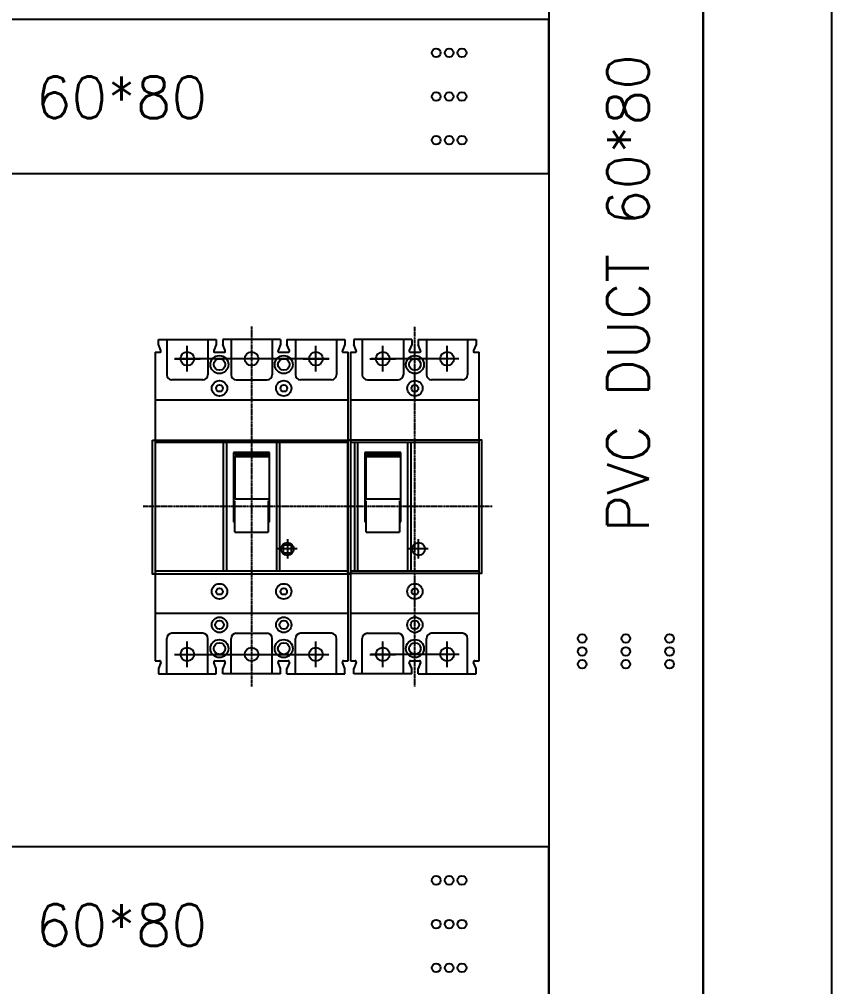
# Model space of a CAD drawing. Header units: millimetres. Extents: x 60229 to 91621, y 21923 to 36546.
# Drawn here: x 69808.6 to 70124.4, y 29625.8 to 30002.1 of the extents above; entities that cross this region are included whole.
import ezdxf
from ezdxf.enums import TextEntityAlignment as Align

# ---------------------------------------------------------------- set-up
doc = ezdxf.new("R2010")
doc.units = ezdxf.units.MM
doc.linetypes.add('CENTER', pattern=[2, 1.25, -0.25, 0.25, -0.25])
doc.linetypes.add('CENTER2', pattern=[1.125, 0.75, -0.125, 0.125, -0.125])
for name, color, linetype in [('CENTER', 1, 'CENTER2'), ('OUTLINE', 7, 'Continuous'), ('속판', 3, 'Continuous')]:
    doc.layers.add(name, color=color, linetype=linetype)
doc.styles.add('ROMANS', font='romans.shx', dxfattribs={"bigfont": 'fhg.shx'})

# ---------------------------------------------------------------- blocks, each defined once
blk = doc.blocks.new('BLOCK1')
at = {"color": 1, "linetype": 'Continuous'}
blk.add_lwpolyline([(-38.66, 25.77), (38.34, 25.77), (38.34, -26.23), (-38.66, -26.23)], close=True, dxfattribs=at)
at = {"layer": 'CENTER', "linetype": 'CENTER', "ltscale": 0.1}
for p, q in [((-0.16, 70), (-0.16, -70)), ((42.34, 0), (-42.34, 0))]:
    blk.add_line(p, q, dxfattribs=at)
at = {"layer": 'OUTLINE'}
for p, q in [((-36.41, 63), (-36.41, 65)), ((-36.41, 65), (-13.91, 65)), ((-33.16, 65), (-33.16, 51.3)), ((-17.16, 65), (-17.16, 51.3)), ((-13.91, 65), (-13.91, 63)), ((11.09, 65), (-11.41, 65)), ((-11.41, 65), (-11.41, 63)), ((-8.16, 65), (-8.16, 51.3)), ((7.84, 65), (7.84, 51.3)), ((11.09, 65), (11.09, 63)), ((13.59, 65), (13.59, 63)), ((13.59, 65), (36.09, 65)), ((16.84, 65), (16.84, 51.3)), ((32.84, 65), (32.84, 51.3)), ((36.09, 65), (36.09, 63)), ((-35.45, 60.69), (-36.41, 63)), ((-25.16, 52.5), (-25.16, 62.5)), ((-13.91, 63), (-14.87, 60.69)), ((-10.45, 60.69), (-11.41, 63)), ((11.09, 63), (10.13, 60.69)), ((14.55, 60.69), (13.59, 63)), ((24.84, 52.5), (24.84, 62.5)), ((36.09, 63), (35.13, 60.69)), ((-37.66, 60), (-37.66, -60)), ((-37.66, 60), (-35.91, 60)), ((-30.16, 57.5), (-20.16, 57.5)), ((30.03, 57.5), (-29.96, 57.5)), ((-14.41, 60), (-10.91, 60)), ((10.59, 60), (14.09, 60)), ((19.84, 57.5), (29.84, 57.5)), ((35.59, 60), (37.34, 60)), ((37.34, -60), (37.34, 60)), ((-19.16, 49.3), (-31.16, 49.3)), ((-6.16, 49.3), (5.84, 49.3)), ((30.84, 49.3), (18.84, 49.3)), ((-33.16, -65), (-33.16, -51.3)), ((-19.16, -49.3), (-31.16, -49.3)), ((-25.16, -62.5), (-25.16, -52.5)), ((-17.16, -65), (-17.16, -51.3)), ((-8.16, -65), (-8.16, -51.3)), ((-6.16, -49.3), (5.84, -49.3)), ((7.84, -65), (7.84, -51.3)), ((16.84, -65), (16.84, -51.3)), ((30.84, -49.3), (18.84, -49.3)), ((24.84, -62.5), (24.84, -52.5)), ((32.84, -65), (32.84, -51.3)), ((-37.66, -60), (-35.91, -60)), ((-30.16, -57.5), (29.84, -57.5)), ((-14.41, -60), (-10.91, -60)), ((10.59, -60), (14.09, -60)), ((35.59, -60), (37.34, -60)), ((-35.45, -60.69), (-36.41, -63)), ((-36.41, -63), (-36.41, -65)), ((-13.91, -63), (-14.87, -60.69)), ((-13.91, -65), (-13.91, -63)), ((-10.45, -60.69), (-11.41, -63)), ((-11.41, -65), (-11.41, -63)), ((11.09, -63), (10.13, -60.69)), ((11.09, -65), (11.09, -63)), ((14.55, -60.69), (13.59, -63)), ((13.59, -65), (13.59, -63)), ((36.09, -63), (35.13, -60.69)), ((36.09, -65), (36.09, -63)), ((-36.41, -65), (-13.91, -65)), ((11.09, -65), (-11.41, -65)), ((13.59, -65), (36.09, -65))]:
    blk.add_line(p, q, dxfattribs=at)
at = {"layer": 'OUTLINE', "color": 6}
for p, q in [((-37.66, 41.5), (37.34, 41.5)), ((-37.66, 25), (37.34, 25)), ((-11.16, 25), (-11.16, -25)), ((-9.96, 25), (-9.96, -25)), ((9.64, -25), (9.64, 25)), ((10.84, -25), (10.84, 25)), ((6.84, 21), (-7.16, 21)), ((-7.16, 21), (-7.16, -6)), ((6.84, 20.58), (-7.16, 20.58)), ((-6.56, 2.91), (-6.56, 19.69)), ((6.84, 19.69), (-6.56, 19.69)), ((-6.56, 19.45), (6.84, 19.45)), ((6.84, -6), (6.84, 21)), ((-6.66, -9.94), (-6.66, 2.22)), ((6.84, 2.91), (-6.56, 2.91)), ((6.34, 2.22), (6.34, -9.94)), ((-6.66, -5.57), (-7.16, -5.57)), ((-7.16, -6), (-6.66, -6)), ((6.84, -5.57), (6.34, -5.57)), ((6.34, -6), (6.84, -6)), ((-6.66, -9.94), (6.34, -9.94)), ((15.24, -15), (12.24, -15)), ((12.24, -18), (12.24, -15)), ((13.74, -12.74), (13.74, -20.26)), ((15.24, -15), (15.24, -18)), ((17.49, -16.5), (9.98, -16.5)), ((12.24, -18), (15.24, -18)), ((-37.66, -25), (37.34, -25)), ((-37.66, -41.5), (37.34, -41.5))]:
    blk.add_line(p, q, dxfattribs=at)
at = {"layer": 'OUTLINE'}
for centre, radius in [((-25.16, 57.5), 2.65), ((-12.66, 55.25), 3.5), ((-12.66, 55.25), 2.25), ((-0.16, 57.5), 2.65), ((12.34, 55.25), 3.5), ((12.34, 55.25), 2.25), ((24.84, 57.5), 2.65), ((-12.66, 46), 3), ((12.34, 46), 3), ((-12.66, 46), 1.3), ((12.34, 46), 1.3), ((-12.66, -46), 3), ((-12.66, -46), 1.65), ((12.34, -46), 3), ((12.34, -46), 1.65), ((-12.66, -55.25), 3.5), ((12.34, -55.25), 3.5), ((-25.16, -57.5), 2.65), ((-12.66, -55.25), 2.25), ((-0.16, -57.5), 2.65), ((12.34, -55.25), 2.25), ((24.84, -57.5), 2.65)]:
    blk.add_circle(centre, radius, dxfattribs=at)
at = {"layer": 'OUTLINE', "color": 6}
for centre, radius in [((13.74, -16.5), 2.5), ((-12.66, -33), 3), ((12.34, -33), 3), ((-12.66, -33), 1.25), ((12.34, -33), 1.25)]:
    blk.add_circle(centre, radius, dxfattribs=at)
at = {"layer": 'OUTLINE'}
for centre, radius, start, end in [((-35.91, 60.5), 0.5, 270, 22.6199), ((-14.41, 60.5), 0.5, 157.3801, 270), ((-10.91, 60.5), 0.5, 270, 22.6199), ((10.59, 60.5), 0.5, 157.3801, 270), ((14.09, 60.5), 0.5, 270, 22.6199), ((35.59, 60.5), 0.5, 157.3801, 270), ((-31.16, 51.3), 2, 180, 270), ((-19.16, 51.3), 2, 270, 0), ((-6.16, 51.3), 2, 180, 270), ((5.84, 51.3), 2, 270, 0), ((18.84, 51.3), 2, 180, 270), ((30.84, 51.3), 2, 270, 0), ((-31.16, -51.3), 2, 90, 180), ((-19.16, -51.3), 2, 0, 90), ((-6.16, -51.3), 2, 90, 180), ((5.84, -51.3), 2, 0, 90), ((18.84, -51.3), 2, 90, 180), ((30.84, -51.3), 2, 0, 90), ((-35.91, -60.5), 0.5, 337.3801, 90), ((-14.41, -60.5), 0.5, 90, 202.6199), ((-10.91, -60.5), 0.5, 337.3801, 90), ((10.59, -60.5), 0.5, 90, 202.6199), ((14.09, -60.5), 0.5, 337.3801, 90), ((35.59, -60.5), 0.5, 90, 202.6199)]:
    blk.add_arc(centre, radius, start, end, dxfattribs=at)
blk = doc.blocks.new('BLOCK2')
at = {"color": 1, "linetype": 'Continuous'}
blk.add_lwpolyline([(-26.07, 26), (25.89, 26), (25.89, -26), (-26.07, -26)], close=True, dxfattribs=at)
at = {"layer": 'CENTER', "linetype": 'CENTER', "ltscale": 0.1}
for p, q in [((0, -70), (0, 70)), ((30, 0), (-30, 0))]:
    blk.add_line(p, q, dxfattribs=at)
at = {"layer": 'OUTLINE'}
for p, q in [((-1.25, 65), (-23.75, 65)), ((-23.75, 65), (-23.75, 63)), ((-20.5, 65), (-20.5, 51.3)), ((-4.5, 65), (-4.5, 51.3)), ((-1.25, 65), (-1.25, 63)), ((1.25, 65), (23.75, 65)), ((1.25, 65), (1.25, 63)), ((4.5, 65), (4.5, 51.3)), ((20.5, 65), (20.5, 51.3)), ((23.75, 65), (23.75, 63)), ((-22.79, 60.69), (-23.75, 63)), ((-12.5, 52.5), (-12.5, 62.5)), ((-1.25, 63), (-2.21, 60.69)), ((2.21, 60.69), (1.25, 63)), ((12.5, 52.5), (12.5, 62.5)), ((23.75, 63), (22.79, 60.69)), ((-25, 60), (-25, -60)), ((-25, 60), (-23.25, 60)), ((-17.5, 57.5), (-7.5, 57.5)), ((17.04, 57.5), (-17.04, 57.5)), ((-1.75, 60), (1.75, 60)), ((23.25, 60), (25, 60)), ((25, -60), (25, 60)), ((-18.5, 49.3), (-6.5, 49.3)), ((0, 41), (0, 51)), ((18.5, 49.3), (6.5, 49.3)), ((-20.5, -65), (-20.5, -51.3)), ((-18.5, -49.3), (-6.5, -49.3)), ((-12.5, -62.5), (-12.5, -52.5)), ((-4.5, -65), (-4.5, -51.3)), ((4.5, -65), (4.5, -51.3)), ((18.5, -49.3), (6.5, -49.3)), ((12.5, -62.5), (12.5, -52.5)), ((20.5, -65), (20.5, -51.3)), ((-25, -60), (-23.25, -60)), ((-17.5, -57.5), (-7.5, -57.5)), ((17.2, -57.5), (-17.2, -57.5)), ((-1.75, -60), (1.75, -60)), ((23.25, -60), (25, -60)), ((-22.79, -60.69), (-23.75, -63)), ((-23.75, -65), (-23.75, -63)), ((-1.25, -63), (-2.21, -60.69)), ((-1.25, -65), (-1.25, -63)), ((2.21, -60.69), (1.25, -63)), ((1.25, -65), (1.25, -63)), ((23.75, -63), (22.79, -60.69)), ((23.75, -65), (23.75, -63)), ((-1.25, -65), (-23.75, -65)), ((1.25, -65), (23.75, -65))]:
    blk.add_line(p, q, dxfattribs=at)
at = {"layer": 'OUTLINE', "color": 6}
for p, q in [((-25, 41.5), (25, 41.5)), ((-25, 25), (25, 25)), ((-23.5, 25), (-23.5, -25)), ((-22.3, 25), (-22.3, -25)), ((-2.7, -25), (-2.7, 25)), ((-1.5, -25), (-1.5, 25)), ((-5.5, 21), (-19.5, 21)), ((-19.5, 21), (-19.5, -6)), ((-5.5, 20.58), (-19.5, 20.58)), ((-18.9, 2.91), (-18.9, 19.69)), ((-5.5, 19.69), (-18.9, 19.69)), ((-18.9, 19.45), (-5.5, 19.45)), ((-5.5, -6), (-5.5, 21)), ((-19, -9.94), (-19, 2.22)), ((-5.5, 2.91), (-18.9, 2.91)), ((-6, 2.22), (-6, -9.94)), ((-19, -5.57), (-19.5, -5.57)), ((-19.5, -6), (-19, -6)), ((-5.5, -5.57), (-6, -5.57)), ((-6, -6), (-5.5, -6)), ((-19, -9.94), (-6, -9.94)), ((1.4, -20.26), (1.4, -12.74)), ((5.16, -16.5), (-2.36, -16.5)), ((-25, -25), (25, -25)), ((0, -38), (0, -28)), ((-25, -41.5), (25, -41.5))]:
    blk.add_line(p, q, dxfattribs=at)
at = {"layer": 'OUTLINE'}
for centre, radius in [((-12.5, 57.5), 2.65), ((0, 55.25), 3.5), ((0, 55.25), 2.25), ((12.5, 57.5), 2.65), ((0, 46), 3), ((0, 46), 1.3), ((0, -46), 3), ((0, -46), 1.65), ((0, -55.25), 3.5), ((-12.5, -57.5), 2.65), ((0, -55.25), 2.25), ((12.5, -57.5), 2.65)]:
    blk.add_circle(centre, radius, dxfattribs=at)
at = {"layer": 'OUTLINE', "color": 6}
for centre, radius in [((1.4, -16.5), 2.5), ((0, -33), 3), ((0, -33), 1.25)]:
    blk.add_circle(centre, radius, dxfattribs=at)
at = {"layer": 'OUTLINE'}
for centre, radius, start, end in [((-23.25, 60.5), 0.5, 270, 22.6199), ((-1.75, 60.5), 0.5, 157.3801, 270), ((1.75, 60.5), 0.5, 270, 22.6199), ((23.25, 60.5), 0.5, 157.3801, 270), ((-18.5, 51.3), 2, 180, 270), ((-6.5, 51.3), 2, 270, 0), ((6.5, 51.3), 2, 180, 270), ((18.5, 51.3), 2, 270, 0), ((-18.5, -51.3), 2, 90, 180), ((-6.5, -51.3), 2, 0, 90), ((6.5, -51.3), 2, 90, 180), ((18.5, -51.3), 2, 0, 90), ((-23.25, -60.5), 0.5, 337.3801, 90), ((-1.75, -60.5), 0.5, 90, 202.6199), ((1.75, -60.5), 0.5, 337.3801, 90), ((23.25, -60.5), 0.5, 90, 202.6199)]:
    blk.add_arc(centre, radius, start, end, dxfattribs=at)

msp = doc.modelspace()

# ---------------------------------------------------------------- linework, layer by layer
at = {"color": 253, "linetype": 'Continuous', "lineweight": -2}
msp.add_lwpolyline([(69224.42, 30356.64), (70124.42, 30356.64), (70124.42, 28956.64), (69224.42, 28956.64)], close=True, dxfattribs=at)
at = {"color": 253, "lineweight": -2}
for points in [[(70074.42, 29209.87), (70074.42, 30246.64), (70014.42, 30246.64), (70014.42, 29209.87)], [(69562.14, 29942.12), (70014.42, 29942.12), (70014.42, 30002.12), (69562.14, 30002.12)], [(69274.42, 29620.19), (70014.42, 29620.19), (70014.42, 29680.19), (69274.42, 29680.19)]]:
    msp.add_lwpolyline(points, close=True, dxfattribs=at)
at = {"layer": '속판', "color": 54, "lineweight": -2}
msp.add_lwpolyline([(69274.42, 30306.64), (70074.42, 30306.64), (70074.42, 29006.64), (69274.42, 29006.64)], close=True, dxfattribs=at)
at = {"layer": '속판', "color": 3, "lineweight": -2}
for centre in [(69970.7, 29989.12), (69975.7, 29989.12), (69980.7, 29989.12), (69970.7, 29972.12), (69975.7, 29972.12), (69980.7, 29972.12), (69970.7, 29955.12), (69975.7, 29955.12), (69980.7, 29955.12), (70027.42, 29761.26), (70044.42, 29761.26), (70061.42, 29761.26), (70027.42, 29756.26), (70044.42, 29756.26), (70061.42, 29756.26), (70027.42, 29751.26), (70044.42, 29751.26), (70061.42, 29751.26), (69970.7, 29667.19), (69975.7, 29667.19), (69980.7, 29667.19), (69970.7, 29650.19), (69975.7, 29650.19), (69980.7, 29650.19), (69970.7, 29633.19), (69975.7, 29633.19), (69980.7, 29633.19)]:
    msp.add_circle(centre, 1.7, dxfattribs=at)

# ---------------------------------------------------------------- block references
at = {"linetype": 'Continuous'}
for name, p in [('BLOCK1', (69899.06, 29812.59)), ('BLOCK2', (69962.4, 29812.59))]:
    msp.add_blockref(name, p, dxfattribs=at)

# ---------------------------------------------------------------- texts
at = {"color": 7, "lineweight": -2, "style": 'ROMANS'}
msp.add_text('PVC DUCT 60*80', height=16.2, rotation=90, dxfattribs=at).set_placement((70053.3, 29895.59), align=Align.CENTER)
for p in [(69788.59, 29963.66), (69788.59, 29641.73)]:
    msp.add_text('PVC DUCT 60*80', height=16.2, dxfattribs=at).set_placement(p, align=Align.CENTER)

doc.saveas('drawing.dxf')
